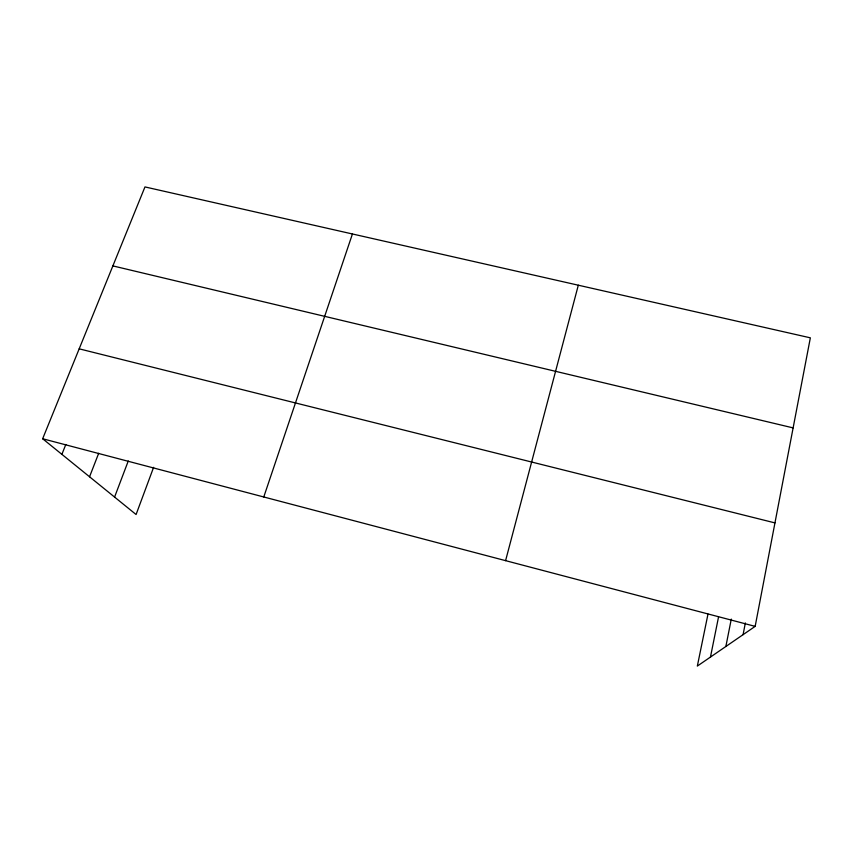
<?xml version="1.0" encoding="UTF-8"?>
<svg xmlns="http://www.w3.org/2000/svg" width="853" height="853" viewBox="0 0 853 853"><rect width="100%" height="100%" fill="white"/><g stroke="black" fill="none" stroke-linecap="round" stroke-linejoin="round"><path stroke-width="1.28" d="M707.99 614.085L697.338 666.076L755.161 626.369L810.35 337.831L144.967 186.924L42.65 438.751L136.085 514.519L153.615 467.327M743.08 634.675L745.351 622.946M725.86 646.499L731.288 619.097M710.453 657.077L718.557 616.89M505.584 560.656L578.313 285.201M263.769 496.979L352.428 233.978M114.579 497.086L128.27 460.983M89.554 476.784L98.692 453.274M61.885 454.35L65.83 444.456M112.884 265.901L793.119 427.897M79.18 348.834L774.961 522.9M42.65 438.751L755.161 626.369"/></g></svg>
